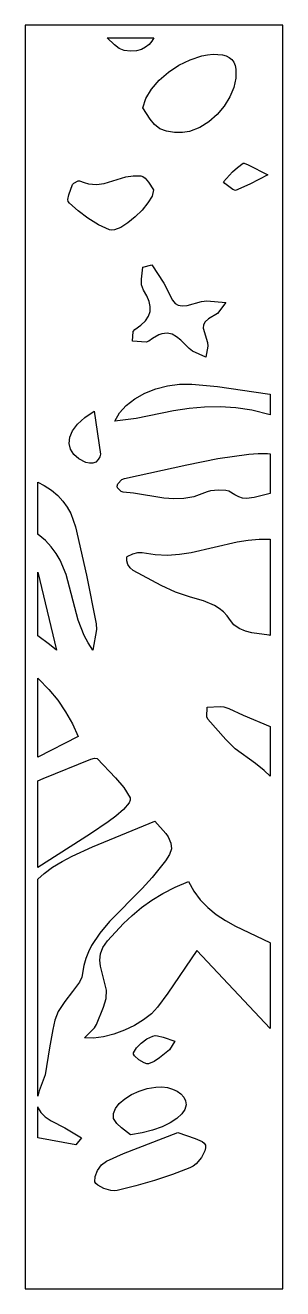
# Model space of a CAD drawing. Extents: x 0 to 408, y 0 to 2000.
import ezdxf

# ---------------------------------------------------------------- set-up
doc = ezdxf.new("R2010")
doc.units = 0
doc.layers.add('CUT', color=1, linetype='Continuous')
doc.layers.add('OUTLINE', color=7, linetype='Continuous')

msp = doc.modelspace()

# ---------------------------------------------------------------- linework, layer by layer
at = {"layer": 'CUT'}
for points in [[(156.66, 1960.04), (148.73, 1963.24), (141.33, 1969.06), (129.75, 1980), (203.64, 1980), (200.79, 1974.92), (196.31, 1969.59), (190.71, 1965.17), (183.99, 1961.84), (176.09, 1959.77), (166.99, 1959.11)], [(333.69, 1916.27), (330.39, 1901.44), (324.16, 1886.53), (315.32, 1872.14), (304.2, 1858.87), (291.13, 1847.32), (276.42, 1838.09), (260.41, 1831.8), (249.2, 1830.09), (236.34, 1830.33), (223.71, 1832.42), (213.2, 1836.28), (204.78, 1842.75), (198.16, 1851.17), (186.27, 1869.51), (191.25, 1884.2), (200.15, 1898.84), (212.3, 1912.84), (226.99, 1925.65), (243.56, 1936.72), (261.33, 1945.51), (279.63, 1951.48), (288.77, 1953.24), (297.81, 1954.1), (312.51, 1953.29), (318.38, 1951.68), (323.29, 1949.24), (327.26, 1945.92), (330.32, 1941.71), (332.47, 1936.56), (333.73, 1930.44)], [(328.93, 1740.25), (322.35, 1744.65), (316.46, 1749.48), (314.34, 1752.31), (328.3, 1767.96), (336.38, 1775.1), (345.29, 1781.53), (346.76, 1781.57), (353.12, 1778.97), (384.26, 1763), (355.63, 1748.45), (333.13, 1738.69)], [(83.95, 1706.18), (69.94, 1718.44), (68.25, 1720.96), (67.68, 1724.11), (69.02, 1731.72), (75.13, 1748.1), (76.95, 1750.2), (83.72, 1753.55), (85.97, 1753.75), (93.15, 1750.88), (100.03, 1749.05), (113.04, 1747.97), (125.24, 1749.51), (159.55, 1759.84), (171.06, 1761.87), (183.01, 1761.55), (186.52, 1760.37), (189.77, 1758.1), (195.48, 1751.59), (203.44, 1739.55), (200.87, 1729.73), (194.48, 1718.73), (185.3, 1707.41), (174.34, 1696.6), (162.65, 1687.18), (151.26, 1680.03), (141.23, 1676.01), (137.05, 1675.45), (133.61, 1676.01), (115.84, 1684.25), (99.27, 1694.55)], [(198.16, 1554.58), (196.46, 1562.81), (192.81, 1571.5), (187.3, 1580.71), (184.26, 1588.96), (184.19, 1598.17), (186.19, 1617.28), (200.49, 1620.55), (219.65, 1592), (233.47, 1564.81), (237.69, 1559.75), (242.54, 1556.84), (248.57, 1555.88), (256.31, 1556.66), (279.09, 1562.62), (287.81, 1563.84), (317.56, 1561.4), (304.74, 1543.65), (290.32, 1535.42), (285.09, 1530.72), (282.53, 1525.73), (282.07, 1520.48), (288.9, 1498.06), (289.43, 1492.28), (286.27, 1474.45), (265.07, 1484.24), (259.65, 1488.36), (246.55, 1501.57), (239.85, 1506.99), (232.75, 1510.87), (225.04, 1512.65), (216.49, 1511.76), (211.83, 1510.15), (201.6, 1504.21), (195.97, 1499.74), (191.63, 1498.44), (169.84, 1499.98), (170.87, 1515.4), (173.37, 1518.65), (183.17, 1525.32), (190.42, 1532.19), (195.26, 1539.33), (197.8, 1546.77)], [(160.11, 1398.18), (173.6, 1408.63), (189.29, 1417.5), (206.67, 1424.53), (225.23, 1429.46), (244.49, 1432.05), (263.94, 1432.06), (304.42, 1427.95), (384.08, 1416.46), (388, 1416), (388, 1383.48), (358.77, 1390.74), (333.79, 1394.59), (308.95, 1396.09), (284.19, 1395.56), (259.48, 1393.29), (234.74, 1389.61), (175.85, 1377.53), (141.73, 1373.56), (149.31, 1386.4)], [(96.03, 1308.14), (84.91, 1313.61), (76.79, 1320.72), (71.64, 1328.95), (69.58, 1338.07), (70.69, 1347.86), (75.1, 1358.08), (82.89, 1368.5), (94.15, 1378.88), (108.95, 1388.99), (119.12, 1321.18), (118.27, 1316.96), (115.52, 1312.46), (111.62, 1308.67), (107.29, 1306.59), (102.06, 1306.6)], [(322.52, 1262.64), (317.95, 1263.7), (306.2, 1264.27), (293.64, 1262.9), (288.07, 1261.56), (267.36, 1253.63), (251.31, 1250.64), (235.33, 1250.16), (219.39, 1251.5), (171.49, 1259.42), (155.4, 1260.99), (152.11, 1262.19), (146.12, 1267.99), (145.4, 1270.67), (146.94, 1274.24), (153.17, 1280.81), (157.08, 1282.51), (256.23, 1304.44), (305.33, 1314.07), (354.47, 1321.21), (369.15, 1322.16), (384.05, 1321.95), (388, 1321.57), (388, 1258.87), (362.95, 1252.41), (350.45, 1251.05), (344.37, 1251.66), (338.28, 1253.39), (332.07, 1256.44)], [(84.06, 1058.32), (64.97, 1130.5), (55.48, 1153.11), (49.11, 1163.92), (41.33, 1174.35), (31.93, 1184.35), (20.64, 1193.88), (20, 1193.76), (20, 1276.66), (29.88, 1271.54), (41.52, 1263.97), (51.4, 1255.69), (59.68, 1246.77), (66.49, 1237.28), (71.97, 1227.28), (79.47, 1206.01), (97, 1129.32), (112.24, 1052.62), (112.71, 1043.76), (107.25, 1010.62), (99.65, 1022.27), (93.4, 1034.14)], [(238.06, 1102.66), (215.13, 1113.16), (170.81, 1137.1), (166.13, 1140.99), (162.8, 1146.37), (160.97, 1152.32), (160.81, 1157.92), (161.71, 1159.21), (170.64, 1163.34), (178.63, 1165.17), (185.31, 1165.21), (205.64, 1161.99), (225.26, 1161.3), (244.32, 1162.65), (262.95, 1165.51), (335.77, 1182.27), (353.27, 1185.08), (370.64, 1186.57), (388, 1186.69), (388, 1034.23), (386.52, 1034.57), (359.09, 1038.46), (349.05, 1040.79), (339.07, 1045.29), (330.57, 1051.17), (324.98, 1057.67), (319.97, 1065.22), (314.13, 1071.6), (307.46, 1076.96), (299.97, 1081.48), (282.6, 1088.7), (262.09, 1094.62)], [(38.46, 1019.87), (20, 1033.37), (20, 1134.38), (49.44, 1010.79)], [(51.37, 931.42), (63.91, 913.27), (74.74, 894.26), (83.83, 874.35), (20, 841.33), (20, 966.36), (21.23, 965.26), (37.14, 948.74)], [(288.08, 920.81), (308.61, 921.73), (314.82, 920.86), (322.78, 918.22), (345.3, 907.77), (388, 889.75), (388, 811.11), (378.31, 820.48), (365.05, 831.25), (332.86, 854.63), (317.62, 869.59), (289.53, 901.46), (287.59, 905.5)], [(131.19, 738.96), (103.58, 720), (20, 666.61), (20, 804.18), (28.47, 807.88), (103.76, 838.39), (109.51, 839.64), (113.83, 839.26), (143.12, 808.85), (156.23, 793.26), (166.18, 776.84), (166.42, 773.26), (164.51, 768.92), (155.92, 758.84), (143.7, 748.28)], [(205.33, 740.02), (222.86, 720.63), (226.56, 715.25), (230.93, 705.5), (231.52, 696.43), (228.59, 687.25), (222.39, 677.14), (201.21, 650.96), (185.32, 633.4), (133.47, 581.25), (118.05, 562.91), (105.21, 543.55), (100.08, 533.39), (95.97, 522.85), (93.02, 511.9), (89.6, 492.99), (85.97, 485.46), (75.03, 470.26), (62.51, 454.83), (52.41, 439.09), (47.04, 424.99), (43.52, 410.56), (38.24, 381.42), (31.78, 338.66), (22.25, 313.1), (20, 305.02), (20, 648.47), (29.83, 657.4), (43.31, 667.19), (58.25, 676.23), (74.41, 684.63), (106.76, 699.47)], [(184.41, 603.38), (200.47, 615.04), (218.05, 625.89), (237.41, 635.86), (258.76, 644.84), (267.04, 629.27), (277.27, 615.49), (289.21, 603.28), (302.66, 592.42), (317.37, 582.7), (333.13, 573.88), (387.41, 548.14), (388, 547.79), (388, 412.16), (271.75, 535.18), (226.04, 468.02), (209.71, 445.71), (200.06, 435.37), (187.6, 425.62), (173.02, 416.75), (157.05, 409.09), (140.4, 402.95), (123.83, 398.65), (108.06, 396.54), (93.85, 396.93), (109.62, 412.82), (112.77, 418.03), (124.07, 445.63), (127.95, 459.35), (128.78, 472.68), (119.36, 510.6), (118.31, 520.18), (119.3, 529.99), (123.09, 540.11), (130.43, 550.64), (155.88, 578.06), (169.63, 591.03)], [(188.68, 357.4), (180.21, 362.46), (173.3, 368.68), (171.48, 371.45), (171.33, 373.57), (176.4, 381.33), (183.79, 388.86), (192.72, 395.35), (202.41, 400.04), (205.85, 400.69), (209.74, 400.49), (218.5, 398.28), (237.01, 391.96), (228.44, 377.99), (212.48, 365.25), (204.22, 359.64), (195.33, 355.95), (192.44, 356.07)], [(254.03, 297.42), (254.88, 291.11), (253, 283.93), (247.97, 276.63), (240.07, 269.44), (229.57, 262.62), (216.72, 256.4), (201.79, 251.03), (185.04, 246.76), (166.74, 243.85), (152.38, 254.5), (144.86, 261.44), (140.06, 269.58), (139.64, 277.42), (142.78, 285.44), (148.95, 293.3), (157.62, 300.69), (168.27, 307.28), (180.36, 312.77), (193.37, 316.84), (206.79, 319.19), (216.32, 319.46), (225.31, 318.37), (233.54, 316.05), (240.75, 312.66), (246.73, 308.33), (251.24, 303.21)], [(88.89, 239.02), (80.22, 227.77), (20, 239.08), (20, 287.87), (20.38, 286.03), (24.53, 278.84), (31.35, 272.13), (40.98, 265.66), (62.81, 254.49)], [(110.29, 169.35), (110.63, 177.61), (114.49, 187.12), (120.9, 195.92), (128.9, 202.02), (155.56, 213.98), (241.62, 247.08), (269.24, 237.67), (280.09, 232.92), (283.63, 230.17), (285.49, 227.03), (285.71, 222.96), (284.58, 218.18), (279.1, 207.69), (270.66, 197.97), (265.85, 194.15), (260.9, 191.44), (233.24, 180.77), (204.61, 171.3), (175.28, 162.92), (145.57, 155.49), (141.05, 155.06), (135.79, 155.55), (124.6, 158.71), (115.07, 163.72), (111.89, 166.54)]]:
    msp.add_lwpolyline(points, close=True, dxfattribs=at)
at = {"layer": 'OUTLINE'}
msp.add_lwpolyline([(0, 0), (408, 0), (408, 2000), (0, 2000)], close=True, dxfattribs=at)

doc.saveas('drawing.dxf')
